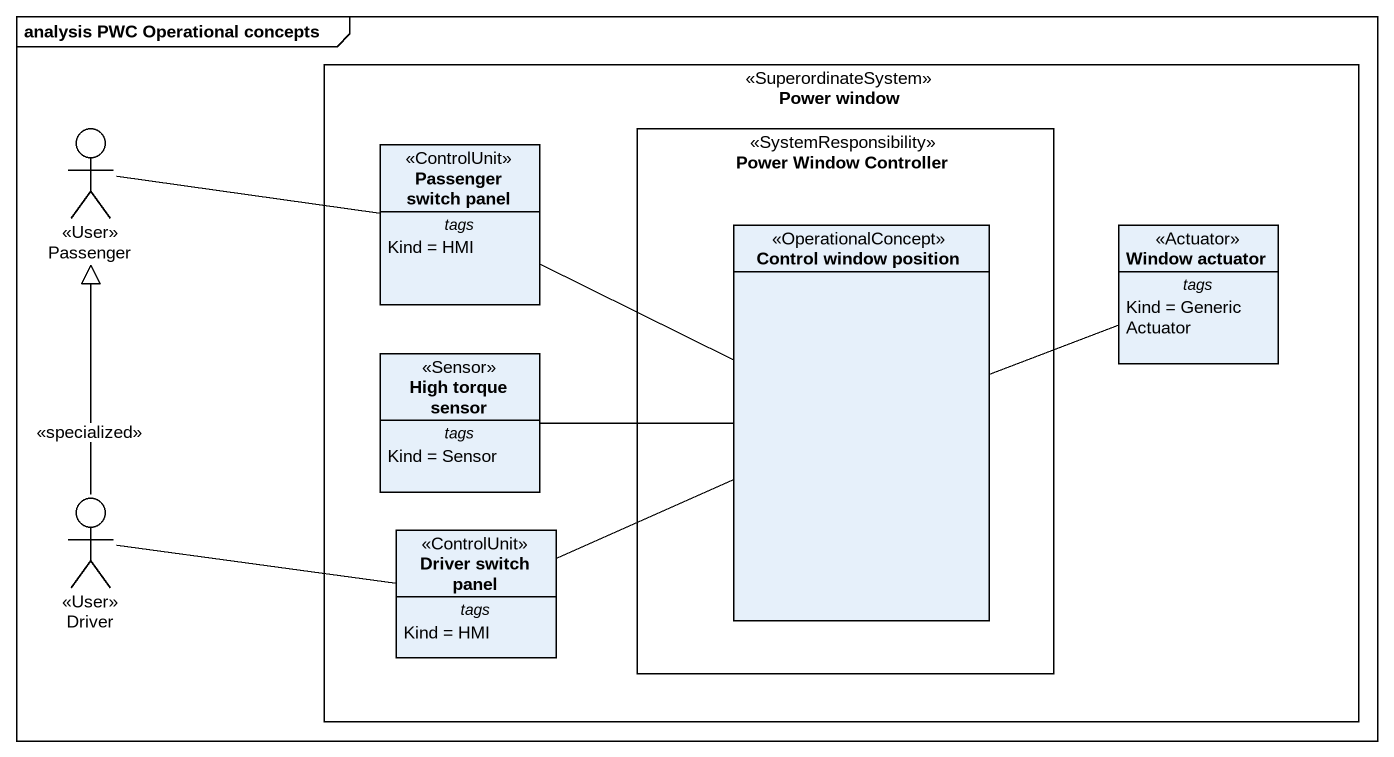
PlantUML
@startuml
mainframe analysis PWC Operational concepts
allowmixing
hide circle
hide empty members
rectangle "Power window" as Power_window <<SuperordinateSystem>> {
  class "Passenger switch panel" as Passenger_switch_panel <<ControlUnit>> {
    -- tags --
    Kind = HMI
  }
  rectangle "Power Window Controller" as Power_Window_Controller <<SystemResponsibility>> {
    class "Control window position" as Control_window_position <<OperationalConcept>>
  }
  class "Window actuator" as Window_actuator <<Actuator>> {
    -- tags --
    Kind = Generic Actuator
  }
  class "High torque sensor" as High_torque_sensor <<Sensor>> {
    -- tags --
    Kind = Sensor
  }
  class "Driver switch panel" as Driver_switch_panel <<ControlUnit>> {
    -- tags --
    Kind = HMI
  }
}
actor Passenger <<User>>
actor Driver <<User>>
Passenger -right- Passenger_switch_panel
Control_window_position -left- Passenger_switch_panel
Control_window_position -right- Window_actuator
Control_window_position -left- High_torque_sensor
Driver -up-|> Passenger : <<specialized>>
Driver -right- Driver_switch_panel
Driver_switch_panel -right- Control_window_position
@enduml
